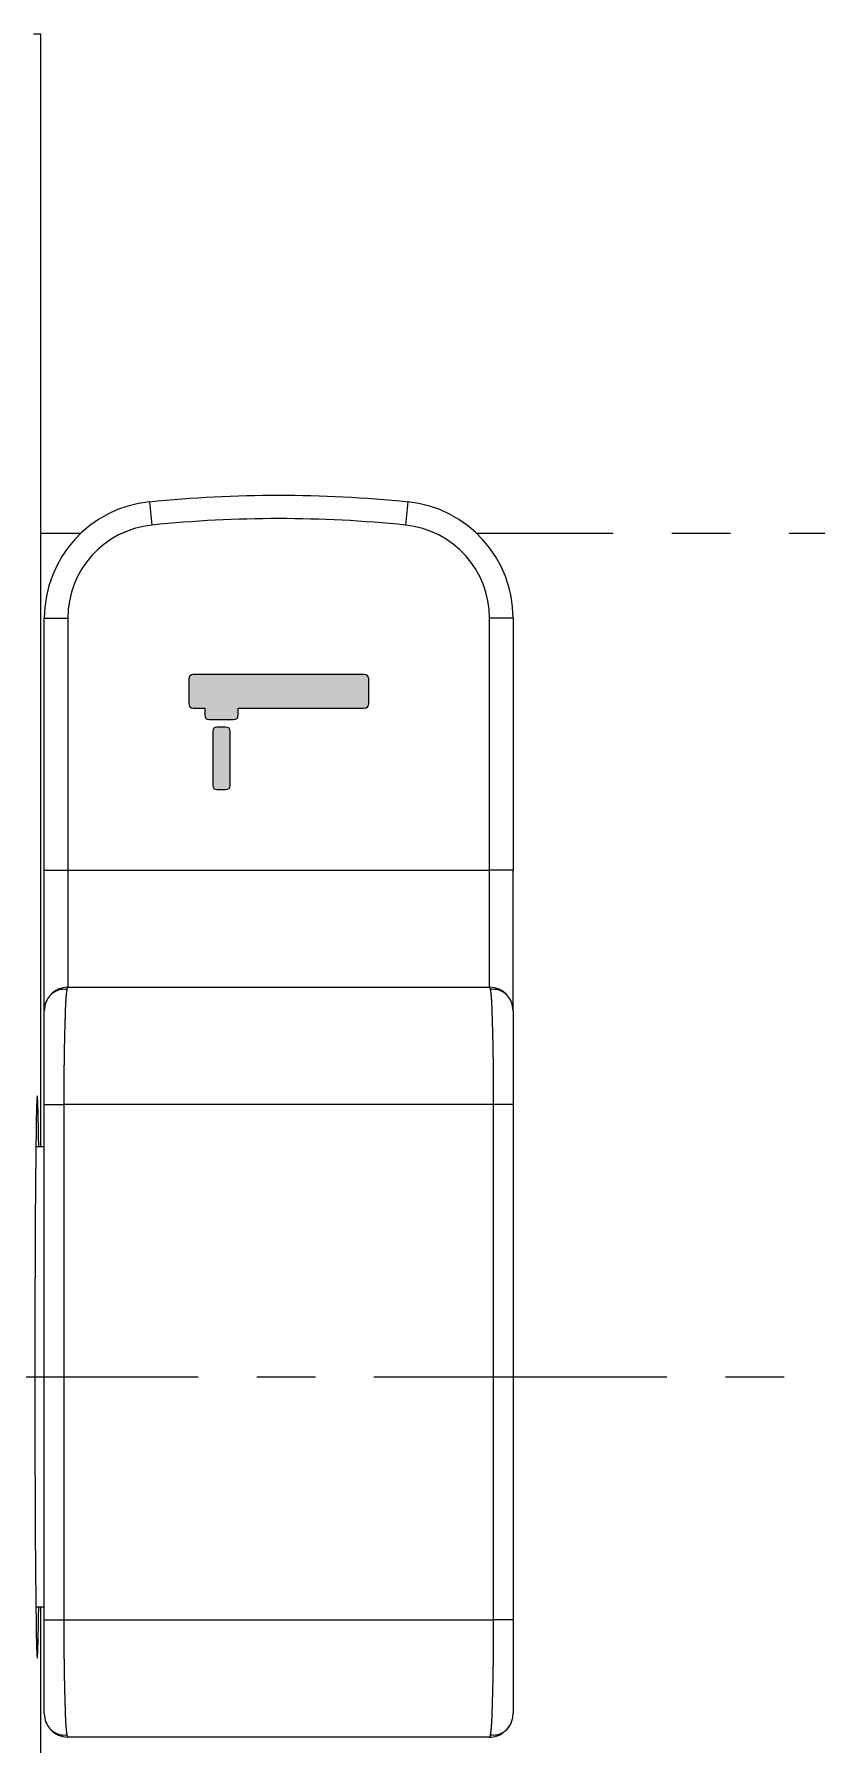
# Model space of a CAD drawing. Extents: x 0 to 1354, y 0 to 992.
# Drawn here: x 363.6 to 397, y 348.2 to 421.2 of the extents above; entities that cross this region are included whole.
import ezdxf

# ---------------------------------------------------------------- set-up
doc = ezdxf.new("R2010")
doc.units = 0
doc.header["$LTSCALE"] = 10
doc.header["$MEASUREMENT"] = 0
doc.linetypes.add('CENTER', pattern=[2, 1.25, -0.25, 0.25, -0.25])
for name, color, linetype in [('1', 7, 'CONTINUOUS'), ('W', 7, 'CONTINUOUS'), ('레이어 3', 7, 'CONTINUOUS')]:
    doc.layers.add(name, color=color, linetype=linetype)

msp = doc.modelspace()

# ---------------------------------------------------------------- hatches: boundary and pattern name
at = {"layer": '레이어 3'}
h = msp.add_hatch(color=252, dxfattribs=at)
h.dxf.hatch_style = 2
edge = h.paths.add_edge_path()
edge.add_spline(control_points=[(377.897, 393.653), (377.897, 393.303), (377.897, 392.952), (377.897, 392.602), (377.897, 392.481), (377.823, 392.407), (377.7, 392.407), (375.908, 392.407), (374.116, 392.407), (372.323, 392.407), (372.323, 392.311), (372.323, 392.215), (372.323, 392.119), (372.323, 391.983), (372.267, 391.927), (372.131, 391.927), (371.786, 391.927), (371.442, 391.927), (371.098, 391.927), (370.962, 391.927), (370.906, 391.983), (370.906, 392.119), (370.906, 392.215), (370.906, 392.311), (370.906, 392.407), (370.741, 392.407), (370.577, 392.407), (370.412, 392.407), (370.29, 392.407), (370.216, 392.481), (370.216, 392.602), (370.216, 392.952), (370.216, 393.303), (370.216, 393.653), (370.216, 393.75), (370.29, 393.847), (370.412, 393.847), (372.842, 393.847), (375.271, 393.847), (377.7, 393.847), (377.823, 393.847), (377.897, 393.75), (377.897, 393.653)], knot_values=[0, 0, 0, 0, 1, 1, 1, 2, 2, 2, 3, 3, 3, 4, 4, 4, 5, 5, 5, 6, 6, 6, 7, 7, 7, 8, 8, 8, 9, 9, 9, 10, 10, 10, 11, 11, 11, 12, 12, 12, 13, 13, 13, 14, 14, 14, 14], degree=3, periodic=0)
h = msp.add_hatch(color=252, dxfattribs=at)
h.dxf.hatch_style = 2
edge = h.paths.add_edge_path()
edge.add_spline(control_points=[(371.983, 391.406), (371.983, 390.647), (371.983, 389.887), (371.983, 389.127), (371.983, 388.992), (371.927, 388.935), (371.791, 388.935), (371.673, 388.935), (371.555, 388.935), (371.437, 388.935), (371.302, 388.935), (371.245, 388.992), (371.245, 389.127), (371.245, 389.887), (371.245, 390.647), (371.245, 391.406), (371.245, 391.542), (371.302, 391.598), (371.437, 391.598), (371.555, 391.598), (371.673, 391.598), (371.791, 391.598), (371.927, 391.598), (371.983, 391.542), (371.983, 391.406)], knot_values=[0, 0, 0, 0, 1, 1, 1, 2, 2, 2, 3, 3, 3, 4, 4, 4, 5, 5, 5, 6, 6, 6, 7, 7, 7, 8, 8, 8, 8], degree=3, periodic=0)

# ---------------------------------------------------------------- linework, layer by layer
at = {"layer": '1', "color": 7, "linetype": 'Continuous', "lineweight": -3}
for p, q in [((363.906, 421.168), (363.589, 421.168)), ((363.906, 373.681), (363.906, 421.168)), ((368.547, 401.214), (368.649, 400.219)), ((379.566, 401.214), (379.464, 400.219)), ((364.056, 385.496), (364.056, 396.24)), ((364.056, 396.24), (365.056, 396.24)), ((365.056, 396.24), (365.056, 385.496)), ((383.056, 385.496), (383.056, 396.24)), ((384.056, 396.24), (383.056, 396.24)), ((384.056, 396.24), (384.056, 385.496)), ((364.056, 379.496), (364.056, 385.496)), ((364.056, 385.496), (365.056, 385.496)), ((365.056, 385.496), (383.056, 385.496)), ((365.056, 385.496), (365.056, 380.496)), ((384.056, 385.496), (383.056, 385.496)), ((383.056, 380.496), (383.056, 385.496)), ((384.056, 379.496), (384.056, 385.496)), ((364.056, 375.496), (364.888, 375.496)), ((364.056, 353.496), (364.056, 375.496)), ((364.888, 375.496), (364.888, 353.496)), ((384.056, 375.496), (383.224, 375.496)), ((383.224, 353.496), (383.224, 375.496)), ((384.056, 375.496), (384.056, 353.496)), ((364.056, 373.683), (363.696, 373.683)), ((363.696, 354.053), (364.056, 354.053)), ((363.906, 281.168), (363.906, 354.051)), ((364.056, 353.496), (364.888, 353.496)), ((384.056, 353.496), (383.224, 353.496))]:
    msp.add_line(p, q, dxfattribs=at)
for centre, radius, start, end in [((369.056, 396.24), 5, 95.8496, 180), ((379.056, 396.24), 5, 0, 84.1504), ((369.056, 396.24), 4, 95.8496, 180), ((379.056, 396.24), 4, 0, 84.1504), ((365.056, 379.496), 1, 90, 138.57049), ((383.056, 379.496), 1, 41.43799, 90), ((365.056, 379.496), 1, 158.27625, 180), ((383.056, 379.496), 1, 0, 21.72518), ((365.056, 349.496), 1, 180, 201.72518), ((383.056, 349.496), 1, 319.39454, 0), ((365.056, 349.496), 1, 221.43799, 270), ((383.056, 349.496), 1, 270, 304.53188)]:
    msp.add_arc(centre, radius, start, end, dxfattribs=at)
for start_param, end_param in [(5.670084, 7.853982), (1.570796, 3.754694)]:
    msp.add_ellipse((363.756, 363.868), major_axis=(0, 12), ratio=0.008727, start_param=start_param, end_param=end_param, dxfattribs=at)
for points in [[(368.547, 401.214), (372.22, 401.59), (375.893, 401.59), (379.566, 401.214)], [(379.464, 400.219), (375.868, 400.588), (372.244, 400.588), (368.649, 400.219)], [(365.056, 380.496), (370.999, 380.496), (377.114, 380.496), (383.056, 380.496)], [(383.056, 348.496), (377.113, 348.496), (370.999, 348.496), (365.056, 348.496)]]:
    msp.add_open_spline(points, degree=3, dxfattribs=at)
for points, degree, knots in [([(365.022, 380.399), (364.933, 380.412), (364.756, 380.411), (364.491, 380.318), (364.266, 380.13), (364.166, 379.961), (364.126, 379.864)], 3, [0, 0, 0, 0, 0.242176, 0.494216, 0.749559, 1, 1, 1, 1]), ([(365.019, 380.401), (365.018, 380.399), (365.017, 380.395), (365.016, 380.388), (365.015, 380.381), (365.014, 380.375), (365.012, 380.367), (365.011, 380.36), (365.01, 380.353), (365.009, 380.345), (365.008, 380.337), (365.006, 380.33), (365.005, 380.321), (365.004, 380.313), (365.003, 380.305), (365.002, 380.296), (365, 380.288), (364.999, 380.279), (364.998, 380.27), (364.997, 380.261), (364.996, 380.252), (364.995, 380.242), (364.994, 380.233), (364.993, 380.223), (364.992, 380.214), (364.991, 380.204), (364.99, 380.194), (364.988, 380.184), (364.987, 380.174), (364.986, 380.163), (364.985, 380.153), (364.984, 380.143), (364.983, 380.132), (364.983, 380.121), (364.982, 380.111), (364.981, 380.1), (364.98, 380.089), (364.979, 380.078), (364.978, 380.067), (364.977, 380.056), (364.976, 380.044), (364.975, 380.033), (364.974, 380.022), (364.974, 380.01), (364.973, 379.999), (364.972, 379.987), (364.971, 379.976), (364.97, 379.964), (364.97, 379.952), (364.969, 379.94), (364.968, 379.929), (364.967, 379.917), (364.967, 379.905), (364.966, 379.893), (364.965, 379.881), (364.964, 379.869), (364.964, 379.857), (364.963, 379.845), (364.962, 379.833), (364.962, 379.821), (364.961, 379.809), (364.961, 379.797), (364.96, 379.785), (364.959, 379.773), (364.959, 379.761), (364.958, 379.749), (364.958, 379.736), (364.957, 379.724), (364.956, 379.712), (364.956, 379.7), (364.955, 379.688), (364.955, 379.676), (364.954, 379.664), (364.954, 379.652), (364.953, 379.64), (364.953, 379.628), (364.952, 379.616), (364.952, 379.604), (364.952, 379.592), (364.951, 379.58), (364.951, 379.569), (364.95, 379.557), (364.95, 379.545), (364.949, 379.533), (364.949, 379.522), (364.949, 379.51), (364.948, 379.498), (364.948, 379.487), (364.948, 379.475), (364.947, 379.464), (364.947, 379.453), (364.946, 379.441), (364.946, 379.43), (364.946, 379.419), (364.945, 379.408), (364.945, 379.397), (364.945, 379.386), (364.944, 379.375), (364.944, 379.364), (364.944, 379.353), (364.944, 379.342), (364.943, 379.332), (364.943, 379.321), (364.943, 379.311), (364.942, 379.3), (364.942, 379.29), (364.942, 379.28), (364.942, 379.27), (364.941, 379.26), (364.941, 379.25), (364.941, 379.24), (364.941, 379.23), (364.94, 379.22), (364.94, 379.211), (364.94, 379.201), (364.94, 379.192), (364.939, 379.182), (364.939, 379.173), (364.939, 379.164), (364.939, 379.155), (364.938, 379.146), (364.938, 379.137), (364.938, 379.128), (364.938, 379.12), (364.937, 379.111), (364.937, 379.103), (364.937, 379.095), (364.937, 379.086), (364.936, 379.078), (364.936, 379.07), (364.936, 379.063), (364.936, 379.055), (364.935, 379.047), (364.935, 379.023), (364.933, 378.983), (364.932, 378.925), (364.93, 378.867), (364.928, 378.807), (364.926, 378.747), (364.924, 378.686), (364.923, 378.624), (364.921, 378.561), (364.919, 378.498), (364.918, 378.433), (364.916, 378.368), (364.915, 378.303), (364.913, 378.236), (364.912, 378.169), (364.91, 378.102), (364.909, 378.034), (364.907, 377.965), (364.906, 377.895), (364.905, 377.826), (364.904, 377.755), (364.902, 377.685), (364.901, 377.613), (364.9, 377.542), (364.899, 377.47), (364.898, 377.398), (364.897, 377.325), (364.897, 377.252), (364.896, 377.179), (364.895, 377.106), (364.894, 377.033), (364.894, 376.959), (364.893, 376.885), (364.892, 376.812), (364.892, 376.738), (364.891, 376.664), (364.891, 376.59), (364.891, 376.516), (364.89, 376.442), (364.89, 376.368), (364.89, 376.294), (364.889, 376.221), (364.889, 376.147), (364.889, 376.074), (364.889, 376.001), (364.889, 375.928), (364.889, 375.855), (364.888, 375.783), (364.888, 375.711), (364.888, 375.639), (364.888, 375.567), (364.888, 375.52), (364.888, 375.496)], 3, [0, 0, 0, 0, 0.004501, 0.009204, 0.01389, 0.018559, 0.023211, 0.027847, 0.032465, 0.037065, 0.041648, 0.046214, 0.050761, 0.055289, 0.0598, 0.064292, 0.068765, 0.073219, 0.077654, 0.082069, 0.086465, 0.090841, 0.095197, 0.099534, 0.10385, 0.108145, 0.11242, 0.116675, 0.120908, 0.125121, 0.129312, 0.133482, 0.13763, 0.141757, 0.145862, 0.149945, 0.154006, 0.158044, 0.162061, 0.166055, 0.170026, 0.173974, 0.1779, 0.181802, 0.185682, 0.189538, 0.193371, 0.19718, 0.200966, 0.204728, 0.208466, 0.212181, 0.215871, 0.219537, 0.223179, 0.226796, 0.230389, 0.233958, 0.237502, 0.241021, 0.244516, 0.247985, 0.25143, 0.254849, 0.258244, 0.261613, 0.264956, 0.268275, 0.271568, 0.274835, 0.278077, 0.281293, 0.284484, 0.287649, 0.290788, 0.2939, 0.296987, 0.300048, 0.303083, 0.306092, 0.309074, 0.312031, 0.31496, 0.317864, 0.320741, 0.323592, 0.326416, 0.329214, 0.331985, 0.334729, 0.337447, 0.340138, 0.342803, 0.345441, 0.348051, 0.350635, 0.353193, 0.355723, 0.358226, 0.360703, 0.363152, 0.365574, 0.36797, 0.370338, 0.372679, 0.374993, 0.37728, 0.37954, 0.381773, 0.383978, 0.386156, 0.388308, 0.390431, 0.392528, 0.394597, 0.396639, 0.398654, 0.400641, 0.402602, 0.404534, 0.40644, 0.408318, 0.410169, 0.411992, 0.413788, 0.415557, 0.417298, 0.419012, 0.420698, 0.422357, 0.423989, 0.425593, 0.42717, 0.428719, 0.440321, 0.45193, 0.463544, 0.475162, 0.486782, 0.498402, 0.510022, 0.521639, 0.533253, 0.544862, 0.556464, 0.568058, 0.579643, 0.591217, 0.602778, 0.614326, 0.625859, 0.637375, 0.648874, 0.660353, 0.671811, 0.683247, 0.694661, 0.706049, 0.717412, 0.728747, 0.740054, 0.751331, 0.762577, 0.773791, 0.784972, 0.796119, 0.807229, 0.818303, 0.82934, 0.840337, 0.851295, 0.862211, 0.873086, 0.883918, 0.894706, 0.90545, 0.916148, 0.9268, 0.937404, 0.947961, 0.958469, 0.968928, 0.979336, 0.989694, 1, 1, 1, 1]), ([(365.056, 380.496), (365.056, 380.496), (365.055, 380.496), (365.054, 380.496), (365.052, 380.495), (365.051, 380.494), (365.05, 380.493), (365.049, 380.492), (365.047, 380.49), (365.046, 380.489), (365.045, 380.487), (365.043, 380.484), (365.042, 380.482), (365.041, 380.479), (365.039, 380.476), (365.038, 380.473), (365.037, 380.47), (365.036, 380.466), (365.034, 380.462), (365.033, 380.458), (365.032, 380.454), (365.03, 380.45), (365.029, 380.445), (365.028, 380.44), (365.026, 380.435), (365.025, 380.43), (365.024, 380.425), (365.022, 380.419), (365.021, 380.413), (365.02, 380.407), (365.019, 380.403), (365.019, 380.401), (365.019, 380.401)], 3, [0, 0, 0, 0, 0.03556, 0.071055, 0.106483, 0.141842, 0.177131, 0.212348, 0.247491, 0.282558, 0.317548, 0.352459, 0.387288, 0.422036, 0.456699, 0.491275, 0.525764, 0.560164, 0.594473, 0.628689, 0.66281, 0.696836, 0.730764, 0.764592, 0.79832, 0.831945, 0.865467, 0.898882, 0.932191, 0.96539, 0.99848, 1, 1, 1, 1]), ([(383.224, 375.496), (383.224, 375.507), (383.224, 375.53), (383.224, 375.564), (383.224, 375.598), (383.224, 375.632), (383.224, 375.666), (383.224, 375.701), (383.224, 375.735), (383.224, 375.769), (383.224, 375.804), (383.224, 375.838), (383.224, 375.873), (383.224, 375.908), (383.224, 375.942), (383.224, 375.977), (383.224, 376.012), (383.224, 376.047), (383.224, 376.082), (383.223, 376.117), (383.223, 376.152), (383.223, 376.187), (383.223, 376.222), (383.223, 376.257), (383.223, 376.292), (383.223, 376.327), (383.223, 376.362), (383.223, 376.398), (383.222, 376.433), (383.222, 376.468), (383.222, 376.503), (383.222, 376.539), (383.222, 376.574), (383.221, 376.609), (383.221, 376.644), (383.221, 376.68), (383.221, 376.715), (383.221, 376.75), (383.22, 376.785), (383.22, 376.821), (383.22, 376.856), (383.22, 376.891), (383.219, 376.926), (383.219, 376.961), (383.219, 376.996), (383.218, 377.032), (383.218, 377.067), (383.218, 377.102), (383.217, 377.137), (383.217, 377.172), (383.217, 377.206), (383.216, 377.241), (383.216, 377.276), (383.215, 377.311), (383.215, 377.345), (383.214, 377.38), (383.214, 377.415), (383.214, 377.449), (383.213, 377.483), (383.213, 377.518), (383.212, 377.552), (383.212, 377.586), (383.211, 377.62), (383.211, 377.654), (383.21, 377.688), (383.209, 377.722), (383.209, 377.756), (383.208, 377.789), (383.208, 377.823), (383.207, 377.856), (383.207, 377.889), (383.206, 377.922), (383.205, 377.955), (383.205, 377.988), (383.204, 378.021), (383.203, 378.054), (383.203, 378.086), (383.202, 378.119), (383.201, 378.151), (383.201, 378.183), (383.2, 378.215), (383.199, 378.247), (383.199, 378.279), (383.198, 378.31), (383.197, 378.342), (383.196, 378.373), (383.196, 378.404), (383.195, 378.435), (383.194, 378.466), (383.193, 378.496), (383.192, 378.527), (383.192, 378.557), (383.191, 378.587), (383.19, 378.617), (383.189, 378.647), (383.188, 378.676), (383.188, 378.706), (383.187, 378.735), (383.186, 378.764), (383.185, 378.792), (383.184, 378.821), (383.183, 378.849), (383.182, 378.878), (383.182, 378.905), (383.181, 378.933), (383.18, 378.961), (383.179, 378.988), (383.178, 379.015), (383.177, 379.038), (383.177, 379.057), (383.176, 379.071), (383.176, 379.086), (383.175, 379.102), (383.175, 379.118), (383.175, 379.134), (383.174, 379.151), (383.174, 379.168), (383.173, 379.185), (383.173, 379.203), (383.172, 379.221), (383.172, 379.239), (383.171, 379.258), (383.171, 379.277), (383.17, 379.296), (383.17, 379.316), (383.169, 379.336), (383.169, 379.356), (383.168, 379.376), (383.167, 379.397), (383.167, 379.418), (383.166, 379.439), (383.165, 379.461), (383.165, 379.482), (383.164, 379.504), (383.163, 379.526), (383.163, 379.548), (383.162, 379.57), (383.161, 379.593), (383.16, 379.615), (383.159, 379.638), (383.158, 379.66), (383.157, 379.683), (383.156, 379.706), (383.155, 379.729), (383.154, 379.752), (383.153, 379.775), (383.152, 379.798), (383.151, 379.82), (383.15, 379.843), (383.148, 379.866), (383.147, 379.888), (383.146, 379.911), (383.144, 379.933), (383.143, 379.956), (383.141, 379.978), (383.14, 380), (383.138, 380.021), (383.137, 380.043), (383.135, 380.064), (383.133, 380.085), (383.131, 380.106), (383.13, 380.126), (383.128, 380.146), (383.126, 380.166), (383.124, 380.185), (383.122, 380.204), (383.12, 380.222), (383.118, 380.24), (383.116, 380.258), (383.114, 380.275), (383.112, 380.292), (383.109, 380.308), (383.107, 380.324), (383.105, 380.339), (383.103, 380.353), (383.1, 380.367), (383.098, 380.38), (383.095, 380.393), (383.093, 380.405), (383.091, 380.416), (383.088, 380.427), (383.086, 380.437), (383.083, 380.446), (383.081, 380.455), (383.078, 380.462), (383.076, 380.469), (383.073, 380.476), (383.071, 380.481), (383.068, 380.486), (383.066, 380.489), (383.064, 380.492), (383.061, 380.495), (383.059, 380.496), (383.057, 380.496), (383.056, 380.496)], 3, [0, 0, 0, 0, 0.004294, 0.008599, 0.012914, 0.017239, 0.021574, 0.025919, 0.030274, 0.03464, 0.039015, 0.0434, 0.047794, 0.052199, 0.056613, 0.061036, 0.065469, 0.069911, 0.074363, 0.078824, 0.083294, 0.087773, 0.092261, 0.096758, 0.101264, 0.105779, 0.110302, 0.114834, 0.119374, 0.123923, 0.128479, 0.133045, 0.137618, 0.142199, 0.146788, 0.151385, 0.15599, 0.160602, 0.165222, 0.169849, 0.174484, 0.179126, 0.183774, 0.18843, 0.193093, 0.197762, 0.202438, 0.207121, 0.21181, 0.216506, 0.221207, 0.225915, 0.230629, 0.235349, 0.240074, 0.244805, 0.249541, 0.254283, 0.259031, 0.263783, 0.26854, 0.273302, 0.278069, 0.282841, 0.287617, 0.292398, 0.297183, 0.301972, 0.306765, 0.311561, 0.316362, 0.321166, 0.325974, 0.330785, 0.335599, 0.340417, 0.345237, 0.35006, 0.354886, 0.359714, 0.364545, 0.369378, 0.374214, 0.379051, 0.38389, 0.388731, 0.393574, 0.398418, 0.403263, 0.408109, 0.412957, 0.417805, 0.422655, 0.427504, 0.432355, 0.437205, 0.442056, 0.446908, 0.451759, 0.456609, 0.46146, 0.46631, 0.471159, 0.476008, 0.480856, 0.485703, 0.490548, 0.495393, 0.500236, 0.502815, 0.50548, 0.508231, 0.511068, 0.513992, 0.517001, 0.520096, 0.523277, 0.526544, 0.529897, 0.533336, 0.53686, 0.540469, 0.544164, 0.547945, 0.55181, 0.555761, 0.559796, 0.563916, 0.568121, 0.57241, 0.576784, 0.581241, 0.585782, 0.590407, 0.595115, 0.599906, 0.60478, 0.609737, 0.614775, 0.619896, 0.625097, 0.63038, 0.635744, 0.641188, 0.646712, 0.652315, 0.657997, 0.663758, 0.669597, 0.675513, 0.681506, 0.687575, 0.69372, 0.69994, 0.706234, 0.712603, 0.719044, 0.725558, 0.732143, 0.738799, 0.745525, 0.75232, 0.759183, 0.766114, 0.773111, 0.780174, 0.787302, 0.794493, 0.801747, 0.809063, 0.816439, 0.823874, 0.831368, 0.838919, 0.846526, 0.854188, 0.861904, 0.869672, 0.877491, 0.88536, 0.893278, 0.901242, 0.909253, 0.917309, 0.925407, 0.933547, 0.941728, 0.949948, 0.958205, 0.966498, 0.974825, 0.983186, 0.991578, 1, 1, 1, 1]), ([(383.986, 379.864), (383.947, 379.961), (383.846, 380.13), (383.621, 380.318), (383.356, 380.411), (383.18, 380.413), (383.091, 380.399)], 3, [0, 0, 0, 0, 0.250328, 0.505632, 0.757712, 1, 1, 1, 1]), ([(364.056, 375.496), (364.056, 375.89), (364.056, 376.282), (364.056, 376.672), (364.056, 377.036), (364.056, 377.774), (364.056, 378.893), (364.056, 379.496), (364.056, 379.496)], 2, [0, 0, 0, 0.12503, 0.12503, 0.25006, 0.25006, 0.50012, 0.750181, 1, 1, 1]), ([(384.056, 379.496), (384.056, 379.496), (384.056, 379.417), (384.056, 379.113), (384.056, 378.884), (384.056, 378.309), (384.056, 377.957), (384.056, 377.186), (384.056, 376.756), (384.056, 376.047), (384.056, 375.771), (384.056, 375.496)], 3, [0, 0, 0, 0, 0.219239, 0.219239, 0.438597, 0.438597, 0.656066, 0.656066, 0.870252, 0.870252, 1, 1, 1, 1]), ([(383.224, 375.496), (383.186, 375.496), (383.11, 375.496), (382.996, 375.496), (382.883, 375.496), (382.769, 375.496), (382.655, 375.496), (382.541, 375.496), (382.427, 375.496), (382.313, 375.496), (382.199, 375.496), (382.085, 375.496), (381.971, 375.496), (381.858, 375.496), (381.744, 375.496), (381.63, 375.496), (381.516, 375.496), (381.402, 375.496), (381.288, 375.496), (381.174, 375.496), (381.06, 375.496), (380.946, 375.496), (380.833, 375.496), (380.719, 375.496), (380.605, 375.496), (380.491, 375.496), (380.377, 375.496), (380.263, 375.496), (380.149, 375.496), (380.035, 375.496), (379.921, 375.496), (379.808, 375.496), (379.694, 375.496), (379.58, 375.496), (379.466, 375.496), (379.352, 375.496), (379.238, 375.496), (379.124, 375.496), (379.01, 375.496), (378.896, 375.496), (378.783, 375.496), (378.669, 375.496), (378.555, 375.496), (378.441, 375.496), (378.327, 375.496), (378.213, 375.496), (378.099, 375.496), (377.985, 375.496), (377.872, 375.496), (377.758, 375.496), (377.644, 375.496), (377.53, 375.496), (377.416, 375.496), (377.302, 375.496), (377.188, 375.496), (377.074, 375.496), (376.96, 375.496), (376.847, 375.496), (376.733, 375.496), (376.619, 375.496), (376.505, 375.496), (376.391, 375.496), (376.277, 375.496), (376.163, 375.496), (376.049, 375.496), (375.935, 375.496), (375.822, 375.496), (375.708, 375.496), (375.594, 375.496), (375.48, 375.496), (375.366, 375.496), (375.252, 375.496), (375.138, 375.496), (375.024, 375.496), (374.91, 375.496), (374.797, 375.496), (374.683, 375.496), (374.569, 375.496), (374.455, 375.496), (374.341, 375.496), (374.227, 375.496), (374.113, 375.496), (373.999, 375.496), (373.885, 375.496), (373.772, 375.496), (373.658, 375.496), (373.544, 375.496), (373.43, 375.496), (373.316, 375.496), (373.202, 375.496), (373.088, 375.496), (372.974, 375.496), (372.86, 375.496), (372.747, 375.496), (372.633, 375.496), (372.519, 375.496), (372.405, 375.496), (372.291, 375.496), (372.177, 375.496), (372.063, 375.496), (371.949, 375.496), (371.835, 375.496), (371.722, 375.496), (371.608, 375.496), (371.494, 375.496), (371.38, 375.496), (371.266, 375.496), (371.152, 375.496), (371.038, 375.496), (370.924, 375.496), (370.81, 375.496), (370.697, 375.496), (370.583, 375.496), (370.469, 375.496), (370.355, 375.496), (370.241, 375.496), (370.127, 375.496), (370.013, 375.496), (369.899, 375.496), (369.785, 375.496), (369.672, 375.496), (369.558, 375.496), (369.444, 375.496), (369.33, 375.496), (369.216, 375.496), (369.102, 375.496), (368.988, 375.496), (368.874, 375.496), (368.76, 375.496), (368.647, 375.496), (368.533, 375.496), (368.419, 375.496), (368.305, 375.496), (368.191, 375.496), (368.077, 375.496), (367.963, 375.496), (367.849, 375.496), (367.735, 375.496), (367.622, 375.496), (367.508, 375.496), (367.394, 375.496), (367.28, 375.496), (367.166, 375.496), (367.052, 375.496), (366.938, 375.496), (366.824, 375.496), (366.711, 375.496), (366.597, 375.496), (366.483, 375.496), (366.369, 375.496), (366.255, 375.496), (366.141, 375.496), (366.027, 375.496), (365.913, 375.496), (365.799, 375.496), (365.686, 375.496), (365.572, 375.496), (365.458, 375.496), (365.344, 375.496), (365.23, 375.496), (365.116, 375.496), (365.002, 375.496), (364.926, 375.496), (364.888, 375.496)], 3, [0, 0, 0, 0, 0.006269, 0.012537, 0.018802, 0.025065, 0.031325, 0.037584, 0.043841, 0.050096, 0.056348, 0.062599, 0.068848, 0.075095, 0.08134, 0.087583, 0.093825, 0.100064, 0.106302, 0.112538, 0.118773, 0.125006, 0.131237, 0.137466, 0.143694, 0.14992, 0.156145, 0.162368, 0.168589, 0.17481, 0.181028, 0.187246, 0.193462, 0.199676, 0.205889, 0.212101, 0.218312, 0.224521, 0.230729, 0.236936, 0.243142, 0.249347, 0.25555, 0.261753, 0.267954, 0.274154, 0.280354, 0.286552, 0.292749, 0.298946, 0.305142, 0.311336, 0.31753, 0.323723, 0.329915, 0.336107, 0.342298, 0.348488, 0.354677, 0.360866, 0.367054, 0.373241, 0.379428, 0.385615, 0.391801, 0.397986, 0.404171, 0.410356, 0.41654, 0.422723, 0.428907, 0.43509, 0.441273, 0.447455, 0.453637, 0.45982, 0.466001, 0.472183, 0.478365, 0.484546, 0.490728, 0.496909, 0.503091, 0.509272, 0.515454, 0.521635, 0.527817, 0.533999, 0.54018, 0.546363, 0.552545, 0.558727, 0.56491, 0.571093, 0.577277, 0.58346, 0.589644, 0.595829, 0.602014, 0.608199, 0.614385, 0.620572, 0.626759, 0.632946, 0.639134, 0.645323, 0.651512, 0.657702, 0.663893, 0.670085, 0.676277, 0.68247, 0.688664, 0.694858, 0.701054, 0.707251, 0.713448, 0.719646, 0.725846, 0.732046, 0.738247, 0.74445, 0.750653, 0.756858, 0.763064, 0.769271, 0.775479, 0.781688, 0.787899, 0.794111, 0.800324, 0.806538, 0.812754, 0.818972, 0.82519, 0.831411, 0.837632, 0.843855, 0.85008, 0.856306, 0.862534, 0.868763, 0.874994, 0.881227, 0.887462, 0.893698, 0.899936, 0.906175, 0.912417, 0.91866, 0.924905, 0.931152, 0.937401, 0.943652, 0.949904, 0.956159, 0.962416, 0.968675, 0.974935, 0.981198, 0.987463, 0.993731, 1, 1, 1, 1]), ([(364.056, 349.496), (364.056, 349.496), (364.056, 349.575), (364.056, 349.879), (364.056, 350.108), (364.056, 350.683), (364.056, 351.035), (364.056, 351.807), (364.056, 352.236), (364.056, 352.945), (364.056, 353.221), (364.056, 353.496)], 3, [0, 0, 0, 0, 0.219239, 0.219239, 0.438597, 0.438597, 0.656066, 0.656066, 0.870252, 0.870252, 1, 1, 1, 1]), ([(364.888, 353.496), (364.888, 353.485), (364.888, 353.462), (364.888, 353.428), (364.888, 353.394), (364.888, 353.36), (364.888, 353.326), (364.888, 353.292), (364.888, 353.257), (364.888, 353.223), (364.889, 353.188), (364.889, 353.154), (364.889, 353.119), (364.889, 353.085), (364.889, 353.05), (364.889, 353.015), (364.889, 352.98), (364.889, 352.945), (364.889, 352.91), (364.889, 352.876), (364.889, 352.841), (364.889, 352.806), (364.889, 352.77), (364.889, 352.735), (364.89, 352.7), (364.89, 352.665), (364.89, 352.63), (364.89, 352.595), (364.89, 352.559), (364.89, 352.524), (364.89, 352.489), (364.891, 352.454), (364.891, 352.418), (364.891, 352.383), (364.891, 352.348), (364.891, 352.313), (364.892, 352.277), (364.892, 352.242), (364.892, 352.207), (364.892, 352.172), (364.893, 352.136), (364.893, 352.101), (364.893, 352.066), (364.894, 352.031), (364.894, 351.996), (364.894, 351.961), (364.895, 351.926), (364.895, 351.891), (364.895, 351.856), (364.896, 351.821), (364.896, 351.786), (364.896, 351.751), (364.897, 351.716), (364.897, 351.682), (364.898, 351.647), (364.898, 351.612), (364.899, 351.578), (364.899, 351.543), (364.899, 351.509), (364.9, 351.475), (364.9, 351.44), (364.901, 351.406), (364.901, 351.372), (364.902, 351.338), (364.902, 351.304), (364.903, 351.27), (364.904, 351.237), (364.904, 351.203), (364.905, 351.17), (364.905, 351.136), (364.906, 351.103), (364.907, 351.07), (364.907, 351.037), (364.908, 351.004), (364.908, 350.971), (364.909, 350.938), (364.91, 350.906), (364.91, 350.873), (364.911, 350.841), (364.912, 350.809), (364.913, 350.777), (364.913, 350.745), (364.914, 350.714), (364.915, 350.682), (364.915, 350.651), (364.916, 350.619), (364.917, 350.588), (364.918, 350.557), (364.919, 350.527), (364.919, 350.496), (364.92, 350.466), (364.921, 350.435), (364.922, 350.405), (364.923, 350.375), (364.923, 350.346), (364.924, 350.316), (364.925, 350.287), (364.926, 350.258), (364.927, 350.229), (364.928, 350.2), (364.928, 350.171), (364.929, 350.143), (364.93, 350.115), (364.931, 350.087), (364.932, 350.059), (364.933, 350.031), (364.934, 350.004), (364.934, 349.977), (364.935, 349.954), (364.936, 349.936), (364.936, 349.921), (364.937, 349.906), (364.937, 349.89), (364.938, 349.875), (364.938, 349.858), (364.938, 349.842), (364.939, 349.825), (364.939, 349.807), (364.94, 349.79), (364.94, 349.772), (364.941, 349.753), (364.941, 349.735), (364.942, 349.716), (364.942, 349.696), (364.943, 349.677), (364.943, 349.657), (364.944, 349.636), (364.945, 349.616), (364.945, 349.595), (364.946, 349.574), (364.946, 349.553), (364.947, 349.532), (364.948, 349.51), (364.948, 349.488), (364.949, 349.466), (364.95, 349.444), (364.951, 349.422), (364.952, 349.4), (364.952, 349.377), (364.953, 349.355), (364.954, 349.332), (364.955, 349.309), (364.956, 349.286), (364.957, 349.263), (364.958, 349.241), (364.959, 349.218), (364.961, 349.195), (364.962, 349.172), (364.963, 349.149), (364.964, 349.126), (364.966, 349.104), (364.967, 349.081), (364.968, 349.059), (364.97, 349.037), (364.971, 349.015), (364.973, 348.993), (364.974, 348.971), (364.976, 348.95), (364.978, 348.928), (364.979, 348.907), (364.981, 348.887), (364.983, 348.866), (364.985, 348.846), (364.987, 348.827), (364.989, 348.807), (364.991, 348.788), (364.993, 348.77), (364.995, 348.752), (364.997, 348.734), (364.999, 348.717), (365.001, 348.7), (365.003, 348.684), (365.005, 348.669), (365.008, 348.654), (365.01, 348.639), (365.012, 348.625), (365.015, 348.612), (365.017, 348.599), (365.019, 348.587), (365.022, 348.576), (365.024, 348.565), (365.027, 348.555), (365.029, 348.546), (365.032, 348.538), (365.034, 348.53), (365.037, 348.523), (365.039, 348.517), (365.042, 348.511), (365.044, 348.507), (365.047, 348.503), (365.049, 348.5), (365.051, 348.498), (365.054, 348.496), (365.055, 348.496), (365.056, 348.496)], 3, [0, 0, 0, 0, 0.004294, 0.008599, 0.012914, 0.017239, 0.021574, 0.025919, 0.030274, 0.03464, 0.039015, 0.0434, 0.047794, 0.052199, 0.056613, 0.061036, 0.065469, 0.069911, 0.074363, 0.078824, 0.083294, 0.087773, 0.092261, 0.096758, 0.101264, 0.105779, 0.110302, 0.114834, 0.119374, 0.123923, 0.128479, 0.133045, 0.137618, 0.142199, 0.146788, 0.151385, 0.15599, 0.160602, 0.165222, 0.169849, 0.174484, 0.179126, 0.183774, 0.18843, 0.193093, 0.197762, 0.202438, 0.207121, 0.21181, 0.216506, 0.221207, 0.225915, 0.230629, 0.235349, 0.240074, 0.244805, 0.249541, 0.254283, 0.259031, 0.263783, 0.26854, 0.273302, 0.278069, 0.282841, 0.287617, 0.292398, 0.297183, 0.301972, 0.306765, 0.311561, 0.316362, 0.321166, 0.325974, 0.330785, 0.335599, 0.340417, 0.345237, 0.35006, 0.354886, 0.359714, 0.364545, 0.369378, 0.374214, 0.379051, 0.38389, 0.388731, 0.393574, 0.398418, 0.403263, 0.408109, 0.412957, 0.417805, 0.422655, 0.427504, 0.432355, 0.437205, 0.442056, 0.446908, 0.451759, 0.456609, 0.46146, 0.46631, 0.471159, 0.476008, 0.480856, 0.485703, 0.490548, 0.495393, 0.500236, 0.502815, 0.50548, 0.508231, 0.511068, 0.513992, 0.517001, 0.520096, 0.523277, 0.526544, 0.529897, 0.533336, 0.53686, 0.540469, 0.544164, 0.547945, 0.55181, 0.555761, 0.559796, 0.563916, 0.568121, 0.57241, 0.576784, 0.581241, 0.585782, 0.590407, 0.595115, 0.599906, 0.60478, 0.609737, 0.614775, 0.619896, 0.625097, 0.63038, 0.635744, 0.641188, 0.646712, 0.652315, 0.657997, 0.663758, 0.669597, 0.675513, 0.681506, 0.687575, 0.69372, 0.69994, 0.706234, 0.712603, 0.719044, 0.725558, 0.732143, 0.738799, 0.745525, 0.75232, 0.759183, 0.766114, 0.773111, 0.780174, 0.787302, 0.794493, 0.801747, 0.809063, 0.816439, 0.823874, 0.831368, 0.838919, 0.846526, 0.854188, 0.861904, 0.869672, 0.877491, 0.88536, 0.893278, 0.901242, 0.909253, 0.917309, 0.925407, 0.933547, 0.941728, 0.949948, 0.958205, 0.966498, 0.974825, 0.983186, 0.991578, 1, 1, 1, 1]), ([(364.888, 353.496), (364.926, 353.496), (365.002, 353.496), (365.116, 353.496), (365.23, 353.496), (365.344, 353.496), (365.458, 353.496), (365.572, 353.496), (365.686, 353.496), (365.799, 353.496), (365.913, 353.496), (366.027, 353.496), (366.141, 353.496), (366.255, 353.496), (366.369, 353.496), (366.483, 353.496), (366.597, 353.496), (366.711, 353.496), (366.824, 353.496), (366.938, 353.496), (367.052, 353.496), (367.166, 353.496), (367.28, 353.496), (367.394, 353.496), (367.508, 353.496), (367.622, 353.496), (367.735, 353.496), (367.849, 353.496), (367.963, 353.496), (368.077, 353.496), (368.191, 353.496), (368.305, 353.496), (368.419, 353.496), (368.533, 353.496), (368.647, 353.496), (368.76, 353.496), (368.874, 353.496), (368.988, 353.496), (369.102, 353.496), (369.216, 353.496), (369.33, 353.496), (369.444, 353.496), (369.558, 353.496), (369.672, 353.496), (369.785, 353.496), (369.899, 353.496), (370.013, 353.496), (370.127, 353.496), (370.241, 353.496), (370.355, 353.496), (370.469, 353.496), (370.583, 353.496), (370.697, 353.496), (370.81, 353.496), (370.924, 353.496), (371.038, 353.496), (371.152, 353.496), (371.266, 353.496), (371.38, 353.496), (371.494, 353.496), (371.608, 353.496), (371.722, 353.496), (371.835, 353.496), (371.949, 353.496), (372.063, 353.496), (372.177, 353.496), (372.291, 353.496), (372.405, 353.496), (372.519, 353.496), (372.633, 353.496), (372.747, 353.496), (372.86, 353.496), (372.974, 353.496), (373.088, 353.496), (373.202, 353.496), (373.316, 353.496), (373.43, 353.496), (373.544, 353.496), (373.658, 353.496), (373.772, 353.496), (373.885, 353.496), (373.999, 353.496), (374.113, 353.496), (374.227, 353.496), (374.341, 353.496), (374.455, 353.496), (374.569, 353.496), (374.683, 353.496), (374.797, 353.496), (374.91, 353.496), (375.024, 353.496), (375.138, 353.496), (375.252, 353.496), (375.366, 353.496), (375.48, 353.496), (375.594, 353.496), (375.708, 353.496), (375.822, 353.496), (375.935, 353.496), (376.049, 353.496), (376.163, 353.496), (376.277, 353.496), (376.391, 353.496), (376.505, 353.496), (376.619, 353.496), (376.733, 353.496), (376.847, 353.496), (376.96, 353.496), (377.074, 353.496), (377.188, 353.496), (377.302, 353.496), (377.416, 353.496), (377.53, 353.496), (377.644, 353.496), (377.758, 353.496), (377.872, 353.496), (377.985, 353.496), (378.099, 353.496), (378.213, 353.496), (378.327, 353.496), (378.441, 353.496), (378.555, 353.496), (378.669, 353.496), (378.783, 353.496), (378.896, 353.496), (379.01, 353.496), (379.124, 353.496), (379.238, 353.496), (379.352, 353.496), (379.466, 353.496), (379.58, 353.496), (379.694, 353.496), (379.808, 353.496), (379.921, 353.496), (380.035, 353.496), (380.149, 353.496), (380.263, 353.496), (380.377, 353.496), (380.491, 353.496), (380.605, 353.496), (380.719, 353.496), (380.833, 353.496), (380.946, 353.496), (381.06, 353.496), (381.174, 353.496), (381.288, 353.496), (381.402, 353.496), (381.516, 353.496), (381.63, 353.496), (381.744, 353.496), (381.858, 353.496), (381.971, 353.496), (382.085, 353.496), (382.199, 353.496), (382.313, 353.496), (382.427, 353.496), (382.541, 353.496), (382.655, 353.496), (382.769, 353.496), (382.883, 353.496), (382.996, 353.496), (383.11, 353.496), (383.186, 353.496), (383.224, 353.496)], 3, [0, 0, 0, 0, 0.006269, 0.012537, 0.018802, 0.025065, 0.031325, 0.037584, 0.043841, 0.050096, 0.056348, 0.062599, 0.068848, 0.075095, 0.08134, 0.087583, 0.093825, 0.100064, 0.106302, 0.112538, 0.118773, 0.125006, 0.131237, 0.137466, 0.143694, 0.14992, 0.156145, 0.162368, 0.168589, 0.17481, 0.181028, 0.187246, 0.193462, 0.199676, 0.205889, 0.212101, 0.218312, 0.224521, 0.230729, 0.236936, 0.243142, 0.249347, 0.25555, 0.261753, 0.267954, 0.274154, 0.280354, 0.286552, 0.292749, 0.298946, 0.305142, 0.311336, 0.31753, 0.323723, 0.329915, 0.336107, 0.342298, 0.348488, 0.354677, 0.360866, 0.367054, 0.373241, 0.379428, 0.385615, 0.391801, 0.397986, 0.404171, 0.410356, 0.41654, 0.422723, 0.428907, 0.43509, 0.441273, 0.447455, 0.453637, 0.45982, 0.466001, 0.472183, 0.478365, 0.484546, 0.490728, 0.496909, 0.503091, 0.509272, 0.515454, 0.521635, 0.527817, 0.533999, 0.54018, 0.546363, 0.552545, 0.558727, 0.56491, 0.571093, 0.577277, 0.58346, 0.589644, 0.595829, 0.602014, 0.608199, 0.614385, 0.620572, 0.626759, 0.632946, 0.639134, 0.645323, 0.651512, 0.657702, 0.663893, 0.670085, 0.676277, 0.68247, 0.688664, 0.694858, 0.701054, 0.707251, 0.713448, 0.719646, 0.725846, 0.732046, 0.738247, 0.74445, 0.750653, 0.756858, 0.763064, 0.769271, 0.775479, 0.781688, 0.787899, 0.794111, 0.800324, 0.806538, 0.812754, 0.818972, 0.82519, 0.831411, 0.837632, 0.843855, 0.85008, 0.856306, 0.862534, 0.868763, 0.874994, 0.881227, 0.887462, 0.893698, 0.899936, 0.906175, 0.912417, 0.91866, 0.924905, 0.931152, 0.937401, 0.943652, 0.949904, 0.956159, 0.962416, 0.968675, 0.974935, 0.981198, 0.987463, 0.993731, 1, 1, 1, 1]), ([(383.094, 348.592), (383.094, 348.594), (383.095, 348.598), (383.096, 348.604), (383.098, 348.611), (383.099, 348.618), (383.1, 348.625), (383.101, 348.632), (383.103, 348.639), (383.104, 348.647), (383.105, 348.655), (383.106, 348.663), (383.107, 348.671), (383.109, 348.679), (383.11, 348.687), (383.111, 348.696), (383.112, 348.705), (383.113, 348.713), (383.114, 348.722), (383.115, 348.731), (383.117, 348.741), (383.118, 348.75), (383.119, 348.759), (383.12, 348.769), (383.121, 348.779), (383.122, 348.788), (383.123, 348.798), (383.124, 348.808), (383.125, 348.819), (383.126, 348.829), (383.127, 348.839), (383.128, 348.85), (383.129, 348.86), (383.13, 348.871), (383.131, 348.882), (383.132, 348.893), (383.133, 348.904), (383.134, 348.915), (383.135, 348.926), (383.136, 348.937), (383.136, 348.948), (383.137, 348.959), (383.138, 348.971), (383.139, 348.982), (383.14, 348.994), (383.141, 349.005), (383.141, 349.017), (383.142, 349.028), (383.143, 349.04), (383.144, 349.052), (383.144, 349.064), (383.145, 349.075), (383.146, 349.087), (383.147, 349.099), (383.147, 349.111), (383.148, 349.123), (383.149, 349.135), (383.149, 349.147), (383.15, 349.159), (383.151, 349.171), (383.151, 349.183), (383.152, 349.195), (383.153, 349.207), (383.153, 349.22), (383.154, 349.232), (383.154, 349.244), (383.155, 349.256), (383.155, 349.268), (383.156, 349.28), (383.157, 349.292), (383.157, 349.304), (383.158, 349.316), (383.158, 349.328), (383.159, 349.34), (383.159, 349.352), (383.16, 349.364), (383.16, 349.376), (383.161, 349.388), (383.161, 349.4), (383.161, 349.412), (383.162, 349.424), (383.162, 349.435), (383.163, 349.447), (383.163, 349.459), (383.163, 349.471), (383.164, 349.482), (383.164, 349.494), (383.165, 349.505), (383.165, 349.517), (383.165, 349.528), (383.166, 349.54), (383.166, 349.551), (383.166, 349.562), (383.167, 349.573), (383.167, 349.585), (383.167, 349.596), (383.168, 349.607), (383.168, 349.617), (383.168, 349.628), (383.169, 349.639), (383.169, 349.65), (383.169, 349.66), (383.17, 349.671), (383.17, 349.682), (383.17, 349.692), (383.17, 349.702), (383.171, 349.712), (383.171, 349.723), (383.171, 349.733), (383.171, 349.743), (383.172, 349.753), (383.172, 349.762), (383.172, 349.772), (383.172, 349.782), (383.173, 349.791), (383.173, 349.801), (383.173, 349.81), (383.173, 349.819), (383.174, 349.828), (383.174, 349.837), (383.174, 349.846), (383.174, 349.855), (383.175, 349.864), (383.175, 349.872), (383.175, 349.881), (383.175, 349.889), (383.176, 349.898), (383.176, 349.906), (383.176, 349.914), (383.176, 349.922), (383.177, 349.93), (383.177, 349.937), (383.177, 349.945), (383.178, 349.969), (383.179, 350.009), (383.181, 350.067), (383.183, 350.125), (383.185, 350.185), (383.186, 350.245), (383.188, 350.306), (383.19, 350.368), (383.191, 350.431), (383.193, 350.495), (383.195, 350.559), (383.196, 350.624), (383.198, 350.69), (383.199, 350.756), (383.201, 350.823), (383.202, 350.891), (383.204, 350.959), (383.205, 351.028), (383.206, 351.097), (383.208, 351.167), (383.209, 351.237), (383.21, 351.308), (383.211, 351.379), (383.212, 351.45), (383.213, 351.522), (383.214, 351.595), (383.215, 351.667), (383.216, 351.74), (383.217, 351.813), (383.218, 351.886), (383.218, 351.96), (383.219, 352.033), (383.22, 352.107), (383.22, 352.181), (383.221, 352.255), (383.221, 352.329), (383.222, 352.403), (383.222, 352.476), (383.222, 352.55), (383.223, 352.624), (383.223, 352.698), (383.223, 352.771), (383.223, 352.845), (383.224, 352.918), (383.224, 352.991), (383.224, 353.064), (383.224, 353.137), (383.224, 353.209), (383.224, 353.282), (383.224, 353.353), (383.224, 353.425), (383.224, 353.472), (383.224, 353.496)], 3, [0, 0, 0, 0, 0.004501, 0.009204, 0.01389, 0.018559, 0.023211, 0.027847, 0.032465, 0.037065, 0.041648, 0.046214, 0.050761, 0.055289, 0.0598, 0.064292, 0.068765, 0.073219, 0.077654, 0.082069, 0.086465, 0.090841, 0.095197, 0.099534, 0.10385, 0.108145, 0.11242, 0.116675, 0.120908, 0.125121, 0.129312, 0.133482, 0.13763, 0.141757, 0.145862, 0.149945, 0.154006, 0.158044, 0.162061, 0.166055, 0.170026, 0.173974, 0.1779, 0.181802, 0.185682, 0.189538, 0.193371, 0.19718, 0.200966, 0.204728, 0.208466, 0.212181, 0.215871, 0.219537, 0.223179, 0.226796, 0.230389, 0.233958, 0.237502, 0.241021, 0.244516, 0.247985, 0.25143, 0.254849, 0.258244, 0.261613, 0.264956, 0.268275, 0.271568, 0.274835, 0.278077, 0.281293, 0.284484, 0.287649, 0.290788, 0.2939, 0.296987, 0.300048, 0.303083, 0.306092, 0.309074, 0.312031, 0.31496, 0.317864, 0.320741, 0.323592, 0.326416, 0.329214, 0.331985, 0.334729, 0.337447, 0.340138, 0.342803, 0.345441, 0.348051, 0.350635, 0.353193, 0.355723, 0.358226, 0.360703, 0.363152, 0.365574, 0.36797, 0.370338, 0.372679, 0.374993, 0.37728, 0.37954, 0.381773, 0.383978, 0.386156, 0.388308, 0.390431, 0.392528, 0.394597, 0.396639, 0.398654, 0.400641, 0.402602, 0.404534, 0.40644, 0.408318, 0.410169, 0.411992, 0.413788, 0.415557, 0.417298, 0.419012, 0.420698, 0.422357, 0.423989, 0.425593, 0.42717, 0.428719, 0.440321, 0.45193, 0.463544, 0.475162, 0.486782, 0.498402, 0.510022, 0.521639, 0.533253, 0.544862, 0.556464, 0.568058, 0.579643, 0.591217, 0.602778, 0.614326, 0.625859, 0.637375, 0.648874, 0.660353, 0.671811, 0.683247, 0.694661, 0.706049, 0.717412, 0.728747, 0.740054, 0.751331, 0.762577, 0.773791, 0.784972, 0.796119, 0.807229, 0.818303, 0.82934, 0.840337, 0.851295, 0.862211, 0.873086, 0.883918, 0.894706, 0.90545, 0.916148, 0.9268, 0.937404, 0.947961, 0.958469, 0.968928, 0.979336, 0.989694, 1, 1, 1, 1]), ([(384.056, 353.496), (384.056, 353.102), (384.056, 352.71), (384.056, 352.32), (384.056, 351.957), (384.056, 351.219), (384.056, 350.1), (384.056, 349.496), (384.056, 349.496)], 2, [0, 0, 0, 0.12503, 0.12503, 0.25006, 0.25006, 0.50012, 0.750181, 1, 1, 1]), ([(364.126, 349.128), (364.166, 349.032), (364.266, 348.862), (364.492, 348.674), (364.756, 348.581), (364.933, 348.58), (365.022, 348.593)], 3, [0, 0, 0, 0, 0.250328, 0.505632, 0.757712, 1, 1, 1, 1]), ([(383.091, 348.594), (383.18, 348.58), (383.357, 348.581), (383.621, 348.674), (383.846, 348.862), (383.947, 349.032), (383.986, 349.128)], 3, [0, 0, 0, 0, 0.242176, 0.494216, 0.749559, 1, 1, 1, 1]), ([(383.056, 348.496), (383.057, 348.496), (383.058, 348.496), (383.059, 348.497), (383.06, 348.497), (383.061, 348.498), (383.063, 348.499), (383.064, 348.5), (383.065, 348.502), (383.067, 348.504), (383.068, 348.506), (383.069, 348.508), (383.07, 348.51), (383.072, 348.513), (383.073, 348.516), (383.074, 348.519), (383.076, 348.523), (383.077, 348.526), (383.078, 348.53), (383.08, 348.534), (383.081, 348.538), (383.082, 348.542), (383.084, 348.547), (383.085, 348.552), (383.086, 348.557), (383.087, 348.562), (383.089, 348.568), (383.09, 348.573), (383.091, 348.579), (383.093, 348.585), (383.093, 348.589), (383.094, 348.591), (383.094, 348.592)], 3, [0, 0, 0, 0, 0.03556, 0.071055, 0.106483, 0.141842, 0.177131, 0.212348, 0.247491, 0.282558, 0.317548, 0.352459, 0.387288, 0.422036, 0.456699, 0.491275, 0.525764, 0.560164, 0.594473, 0.628689, 0.66281, 0.696836, 0.730764, 0.764592, 0.79832, 0.831945, 0.865467, 0.898882, 0.93219, 0.96539, 0.99848, 1, 1, 1, 1])]:
    msp.add_open_spline(points, degree=degree, knots=knots, dxfattribs=at)
at = {"layer": 'W', "color": 1, "linetype": 'CENTER', "lineweight": -3}
for p, q in [((365.612, 399.865), (363.906, 399.865)), ((448.332, 399.865), (382.5, 399.865)), ((298.121, 363.868), (396.04, 363.868))]:
    msp.add_line(p, q, dxfattribs=at)
at = {"layer": '레이어 3', "lineweight": 0}
for points, knots in [([(377.897, 393.653), (377.897, 393.303), (377.897, 392.952), (377.897, 392.602), (377.897, 392.481), (377.823, 392.407), (377.7, 392.407), (375.908, 392.407), (374.116, 392.407), (372.323, 392.407), (372.323, 392.311), (372.323, 392.215), (372.323, 392.119), (372.323, 391.983), (372.267, 391.927), (372.131, 391.927), (371.786, 391.927), (371.442, 391.927), (371.098, 391.927), (370.962, 391.927), (370.906, 391.983), (370.906, 392.119), (370.906, 392.215), (370.906, 392.311), (370.906, 392.407), (370.741, 392.407), (370.577, 392.407), (370.412, 392.407), (370.29, 392.407), (370.216, 392.481), (370.216, 392.602), (370.216, 392.952), (370.216, 393.303), (370.216, 393.653), (370.216, 393.75), (370.29, 393.847), (370.412, 393.847), (372.842, 393.847), (375.271, 393.847), (377.7, 393.847), (377.823, 393.847), (377.897, 393.75), (377.897, 393.653)], [0, 0, 0, 0, 1, 1, 1, 2, 2, 2, 3, 3, 3, 4, 4, 4, 5, 5, 5, 6, 6, 6, 7, 7, 7, 8, 8, 8, 9, 9, 9, 10, 10, 10, 11, 11, 11, 12, 12, 12, 13, 13, 13, 14, 14, 14, 14]), ([(371.983, 391.406), (371.983, 390.647), (371.983, 389.887), (371.983, 389.127), (371.983, 388.992), (371.927, 388.935), (371.791, 388.935), (371.673, 388.935), (371.555, 388.935), (371.437, 388.935), (371.302, 388.935), (371.245, 388.992), (371.245, 389.127), (371.245, 389.887), (371.245, 390.647), (371.245, 391.406), (371.245, 391.542), (371.302, 391.598), (371.437, 391.598), (371.555, 391.598), (371.673, 391.598), (371.791, 391.598), (371.927, 391.598), (371.983, 391.542), (371.983, 391.406)], [0, 0, 0, 0, 1, 1, 1, 2, 2, 2, 3, 3, 3, 4, 4, 4, 5, 5, 5, 6, 6, 6, 7, 7, 7, 8, 8, 8, 8])]:
    msp.add_open_spline(points, degree=3, knots=knots, dxfattribs=at)

doc.saveas('drawing.dxf')
